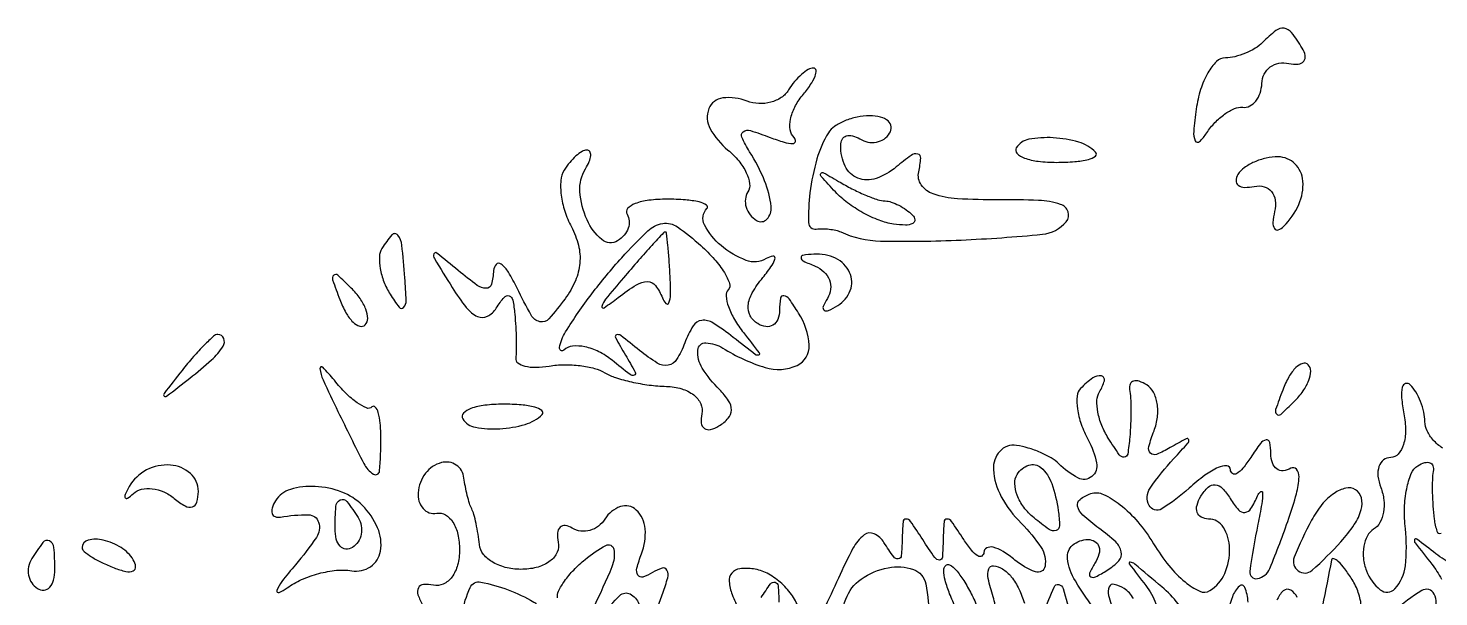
# Model space of a CAD drawing. Extents: x 153 to 7594, y 148 to 3762.
# Drawn here: x 3130.4 to 3199.2, y 2271.2 to 2298.9 of the extents above; entities that cross this region are included whole.
import ezdxf

# ---------------------------------------------------------------- set-up
doc = ezdxf.new("R2010")
doc.units = 0

msp = doc.modelspace()

# ---------------------------------------------------------------- linework, layer by layer
for points in [[(3190.583333, 2298.25, -0.059542), (3190.218145, 2297.962779, -0.039033), (3189.740209, 2297.720313, -0.039003), (3189.229756, 2297.554831, -0.058951), (3188.766316, 2297.5, 0.198752), (3188.331846, 2297.320194, 0.067508), (3187.909203, 2296.765625, 0.05451), (3187.560164, 2295.956995, 0.03965), (3187.346851, 2295, 0.012907), (3187.221315, 2293.905928, 0.126352), (3187.296129, 2293.450858, 0.51721), (3187.502273, 2293.408675, 0.06093), (3187.859005, 2293.83541, -0.045805), (3188.255555, 2294.339952, -0.048447), (3188.730538, 2294.753454, -0.053656), (3189.20927, 2295.022676, -0.125895), (3189.611803, 2295.08541, 0.142065), (3189.953837, 2295.149905, 0.107006), (3190.252445, 2295.392277, 0.090146), (3190.461506, 2295.778654, 0.070068), (3190.545455, 2296.25, -0.107023), (3190.661532, 2296.705391, -0.118867), (3190.953226, 2297.052097, -0.115477), (3191.378385, 2297.234261, -0.096928), (3191.869784, 2297.225223, 0.071374), (3192.313658, 2297.194487, 0.199264), (3192.586944, 2297.332191, 0.229011), (3192.659638, 2297.604995, 0.091185), (3192.515313, 2297.975223, 0.025729), (3191.996145, 2298.725973, 0.195706), (3191.632172, 2298.938159, 0.205797), (3191.234507, 2298.830389, 0.028714)], [(3167.457866, 2295.931826, -0.107533), (3167.102326, 2295.563559, -0.081854), (3166.590118, 2295.3315, -0.077466), (3166.002791, 2295.268163, -0.079972), (3165.430874, 2295.388152, 0.119682), (3164.250573, 2295.540273, 0.2792), (3163.570755, 2295.018531, 0.22311), (3163.636679, 2294.041286, 0.09319), (3164.5, 2293, -0.047102), (3165.0282, 2292.470255, -0.061499), (3165.39539, 2291.893536, -0.075522), (3165.556776, 2291.359282, -0.175823), (3165.472678, 2290.955791, 0.112807), (3165.351194, 2290.599855, 0.100212), (3165.388563, 2290.209793, 0.094195), (3165.579677, 2289.845466, 0.086787), (3165.895903, 2289.564335, 0.356458), (3166.40356, 2289.631355, 0.217096), (3166.60939, 2290.237912, 0.073781), (3166.289836, 2291.501484, 0.040728), (3165.557835, 2292.919939, -0.029584), (3165.176048, 2293.621009, -0.365141), (3165.248756, 2293.893577, -0.231521), (3165.598869, 2293.948245, -0.016571), (3166.555474, 2293.617086, 0.01799), (3167.238895, 2293.382668, 0.071187), (3167.676931, 2293.315425, 0.383725), (3167.793326, 2293.418049, 0.229083), (3167.728195, 2293.605138, -0.161237), (3167.540806, 2293.978023, -0.085147), (3167.553332, 2294.501386, -0.069936), (3167.757886, 2295.091916, -0.054961), (3168.131121, 2295.657991, 0.023547), (3168.519517, 2296.173553, 0.052393), (3168.752213, 2296.605785, 0.109863), (3168.800509, 2296.886594, 0.400071), (3168.681462, 2297, 0.13669), (3168.419507, 2296.927023, 0.043601), (3168.089617, 2296.686224, 0.039781), (3167.752058, 2296.340599, 0.035139)], [(3169.399318, 2293.837093, 0.069171), (3168.840831, 2292.571055, 0.038227), (3168.502857, 2290.911577, 0.037519), (3168.430979, 2289.460554, 0.448554), (3168.811356, 2289.138873, -0.036243), (3169.111635, 2289.159584, -0.0267), (3169.444586, 2289.140592, -0.027206), (3169.75908, 2289.0883, -0.052916), (3170, 2289.00715, 0.10297), (3171.943259, 2288.56154, 0.016355), (3175.872715, 2288.610706, 0.012396), (3179.838863, 2288.888829, 0.19836), (3181.00423, 2289.505096, 0.262627), (3181.091608, 2289.987827, 0.234502), (3180.724404, 2290.347856, 0.067604), (3179.652112, 2290.542813, 0.013702), (3177.714174, 2290.576619, -0.016456), (3175.693231, 2290.623006, -0.069877), (3174.509859, 2290.857205, -0.158746), (3173.933429, 2291.295205, -0.208271), (3173.806424, 2291.936596, 0.033465), (3173.906452, 2292.606229, 0.374877), (3173.758746, 2292.806299, 0.214649), (3173.43695, 2292.73927, 0.016122), (3172.714415, 2292.177949, -0.089438), (3171.723594, 2291.618086, -0.177916), (3170.834535, 2291.632511, -0.195434), (3170.222533, 2292.20767, -0.108022), (3170, 2293.225684, -0.124919), (3170.074427, 2293.518938, -0.188554), (3170.273452, 2293.686903, -0.14887), (3170.574764, 2293.696749, -0.072795), (3170.930902, 2293.542705, 0.090093), (3171.326205, 2293.387618, 0.095385), (3171.742602, 2293.385962, 0.099739), (3172.11522, 2293.536973, 0.108766), (3172.386913, 2293.817021, 0.165088), (3172.461045, 2294.13892, 0.190522), (3172.317147, 2294.417083, 0.122855), (3171.948943, 2294.60522, 0.057035), (3171.412023, 2294.666667, 0.050131), (3170.800217, 2294.605172, 0.047686), (3170.202041, 2294.422979, 0.05134), (3169.70407, 2294.155098, 0.105663)], [(3178.568561, 2293.110933, 0.346982), (3178.599538, 2292.841317, 0.110677), (3178.963858, 2292.608837, 0.058735), (3179.64025, 2292.45033, 0.028221), (3180.531256, 2292.4, 0.019449), (3181.419795, 2292.434575, 0.044166), (3182.082138, 2292.545586, 0.095179), (3182.423485, 2292.708007, 0.459314), (3182.437722, 2292.895611, 0.125986), (3181.612968, 2293.384123, 0.057188), (3180.367737, 2293.597677, 0.058198), (3179.178223, 2293.525418, 0.213217)], [(3156.512773, 2292.020667, 0.119603), (3156.348608, 2291.517713, 0.050885), (3156.365909, 2290.804704, 0.046409), (3156.542128, 2290.011805, 0.045019), (3156.862751, 2289.256453, -0.062358), (3157.207819, 2288.358387, -0.082493), (3157.275694, 2287.486297, -0.08038), (3157.057448, 2286.622041, -0.055959), (3156.556861, 2285.746875, -0.023423), (3155.77123, 2284.771788, -0.271904), (3155.323295, 2284.625938, -0.214347), (3154.904649, 2284.936662, -0.015121), (3154.215546, 2286.261089, 0.023669), (3153.793486, 2287.039489, 0.095293), (3153.432784, 2287.439164, 0.375089), (3153.197823, 2287.42243, 0.185258), (3153.06768, 2287.127555, -0.051719), (3152.96362, 2286.45103, -0.341081), (3152.709829, 2286.255111, -0.160088), (3152.273159, 2286.398599, -0.013925), (3151.339345, 2287.127555, 0.004129), (3150.294971, 2287.976259, 0.519873), (3150.156915, 2287.935858, 0.22231), (3150.182399, 2287.705619, 0.002305), (3151.05498, 2286.289889, 0.027371), (3151.738132, 2285.31596, 0.117586), (3152.289378, 2284.878981, 0.233661), (3152.765155, 2284.889879, 0.131419), (3153.200323, 2285.289889, -0.03052), (3153.57981, 2285.813492, -0.30751), (3153.825365, 2285.88569, -0.273115), (3154.006033, 2285.682529, -0.026186), (3154.103108, 2285, -0.008558), (3154.147882, 2284.377535, -0.008305), (3154.171881, 2283.747642, -0.008243), (3154.174647, 2283.193193, -0.030203), (3154.149433, 2282.843035, 0.279323), (3154.249572, 2282.614195, 0.096549), (3154.592653, 2282.460554, 0.062266), (3155.128357, 2282.404546, 0.034969), (3155.781012, 2282.463517, -0.038), (3156.512555, 2282.525155, -0.032023), (3157.288797, 2282.481695, -0.033239), (3157.994682, 2282.348568, -0.072967), (3158.5, 2282.135794, 0.058994), (3159.021842, 2281.898762, 0.022522), (3159.79375, 2281.690544, 0.021931), (3160.660928, 2281.537593, 0.025094), (3161.5, 2281.469858, -0.063718), (3162.244449, 2281.351523, -0.094113), (3162.831784, 2281.051272, -0.121124), (3163.171747, 2280.6217, -0.16139), (3163.225223, 2280.130216, 0.077036), (3163.199377, 2279.684107, 0.218279), (3163.352118, 2279.420838, 0.218547), (3163.651086, 2279.364908, 0.0772), (3164.062356, 2279.538538, 0.073223), (3164.514157, 2279.918899, 0.179617), (3164.668567, 2280.317706, 0.152265), (3164.535121, 2280.767773, 0.048775), (3164.087132, 2281.312868, -0.055576), (3163.250836, 2282.359055, -0.162305), (3163.032668, 2283.244739, -0.403705), (3163.427123, 2283.592887, -0.129243), (3164.25, 2283.337137, 0.064884), (3166.320209, 2282.390678, 0.185161), (3167.873993, 2282.494863, 0.310347), (3168.459778, 2283.481418, 0.125155), (3167.94933, 2285.047746, 0.014989), (3167.483831, 2285.736963, 0.201311), (3167.229261, 2285.89286, 0.41387), (3167.063301, 2285.771184, 0.035427), (3167.015313, 2285.190983, -0.08802), (3166.929911, 2284.74033, -0.164458), (3166.696484, 2284.456853, -0.176356), (3166.352258, 2284.384633, -0.103178), (3165.951442, 2284.530011, -0.130002), (3165.582437, 2284.919289, -0.153879), (3165.484704, 2285.41476, -0.103416), (3165.686993, 2286.031983, -0.039539), (3166.201442, 2286.780986, 0.016912), (3166.652929, 2287.37853, 0.110306), (3166.796366, 2287.72402, 0.527241), (3166.689344, 2287.828668, 0.086088), (3166.363307, 2287.702969, -0.230093), (3165.389265, 2287.617605, -0.084306), (3164.166629, 2288.339085, -0.097159), (3163.354594, 2289.352005, -0.327912), (3163.475343, 2290.142009, 0.48423), (3163.454985, 2290.315954, 0.080428), (3163.093188, 2290.465465, 0.039899), (3162.422199, 2290.567979, 0.017965), (3161.531256, 2290.6, 0.029042), (3160.641127, 2290.548255, 0.060679), (3159.967483, 2290.385298, 0.115206), (3159.608678, 2290.146119, 0.338902), (3159.580902, 2289.869098, -0.123922), (3159.683016, 2289.546981, -0.100779), (3159.632169, 2289.187414, -0.090677), (3159.435216, 2288.84519, -0.078698), (3159.121097, 2288.574842, -0.325853), (3158.344471, 2288.634316, -0.111823), (3157.628955, 2289.592048, -0.086625), (3157.282132, 2290.972754, -0.15801), (3157.555773, 2292.090242, 0.038485), (3157.736062, 2292.439402, 0.083035), (3157.805995, 2292.732759, 0.157874), (3157.758721, 2292.921969, 0.258753), (3157.618034, 2293, 0.139475), (3157.384427, 2292.933543, 0.04271), (3157.087113, 2292.712321, 0.03903), (3156.781264, 2292.395457, 0.034042)], [(3189.381682, 2291.808557, 0.129206), (3189.289086, 2291.505561, 0.249164), (3189.39615, 2291.283232, 0.156372), (3189.704254, 2291.179967, 0.05449), (3190.17567, 2291.225223, -0.115544), (3190.655977, 2291.212979, -0.160133), (3191.015312, 2290.981069, -0.141689), (3191.194864, 2290.554722, -0.084138), (3191.166667, 2290, 0.035156), (3191.087363, 2289.469486, 0.159239), (3191.160065, 2289.16944, 0.357979), (3191.344119, 2289.106455, 0.107305), (3191.612278, 2289.278944, 0.091008), (3192.348467, 2290.346117, 0.126078), (3192.546033, 2291.486572, 0.177578), (3192.159859, 2292.326849, 0.199722), (3191.343066, 2292.666667, 0.054077), (3190.756333, 2292.603023, 0.049118), (3190.176604, 2292.414597, 0.052304), (3189.688857, 2292.137319, 0.09927)], [(3172.166667, 2290.515313, -0.076475), (3172.470527, 2290.461394, -0.036745), (3172.835771, 2290.306227, -0.035336), (3173.200857, 2290.084481, -0.042257), (3173.508298, 2289.825035, -0.177812), (3173.615709, 2289.59295, -0.311847), (3173.514477, 2289.417398, -0.11493), (3173.15476, 2289.339114, -0.032802), (3172.581509, 2289.385158, -0.056885), (3171.877984, 2289.57184, -0.033059), (3171.086056, 2289.943809, -0.032657), (3170.331789, 2290.427804, -0.046815), (3169.739877, 2290.956827, -0.004006), (3169.053163, 2291.709103, -0.32337), (3169.037212, 2291.858527, -0.412318), (3169.163208, 2291.893325, -0.004638), (3170, 2291.412017, 0.016823), (3170.623181, 2291.073507, 0.017892), (3171.255208, 2290.785036, 0.017779), (3171.814459, 2290.576544, 0.07472)], [(3164.514807, 2286.181473, 0.227644), (3164.409061, 2285.880371, 0.05809), (3164.528118, 2285.362493, 0.047414), (3164.819645, 2284.738036, 0.032691), (3165.258676, 2284.092009, -0.002308), (3166.022844, 2283.102572, -0.480372), (3165.99713, 2282.998675, -0.27956), (3165.850561, 2283.015259, -0.00175), (3164.761833, 2283.862624, 0.02375), (3163.777084, 2284.56176, 0.173145), (3163.221548, 2284.690078, 0.231754), (3162.803319, 2284.421203, 0.04442), (3162.39505, 2283.587101, -0.044979), (3161.998762, 2282.77976, -0.21877), (3161.586871, 2282.50168, -0.182468), (3161.054687, 2282.608385, -0.030465), (3160.191259, 2283.224477, 0.004496), (3159.27993, 2283.948969, 0.24914), (3159.071816, 2283.985625, 0.470898), (3159.017094, 2283.84726, 0.007229), (3159.5, 2283, -0.007171), (3159.978776, 2282.160216, -0.451346), (3159.927584, 2282.017376, -0.265936), (3159.726507, 2282.045942, -0.004846), (3158.849949, 2282.741324, 0.052584), (3158.202485, 2283.161157, 0.065281), (3157.526204, 2283.400245, 0.07842), (3156.925032, 2283.43209, 0.15945), (3156.497665, 2283.241324, -0.716711), (3156.282036, 2283.36127, -0.095078), (3156.580747, 2284.131113, -0.022439), (3157.85626, 2285.97729, -0.020872), (3159.321677, 2287.748506, -0.01832), (3160.589883, 2289.057504, -0.154447), (3161.317445, 2289.416268, -0.192771), (3162.036392, 2289.248516, -0.031377), (3163.179041, 2288.33797, -0.026909), (3163.845535, 2287.666162, -0.043289), (3164.327626, 2287.020144, -0.054364), (3164.583805, 2286.484286, -0.288293)], [(3147.625, 2288.202254, 0.128639), (3147.499519, 2287.79328, 0.054383), (3147.538159, 2287.21595, 0.048904), (3147.717855, 2286.574698, 0.045688), (3148.021716, 2285.964862, 0.026786), (3148.461214, 2285.332182, 0.466464), (3148.681573, 2285.323985, 0.194081), (3148.802304, 2285.653032, 0.010863), (3148.742929, 2286.762608, 0.00828), (3148.595767, 2288.362138, 0.138873), (3148.398282, 2288.850493, 0.470282), (3148.112545, 2288.859452, 0.042372)], [(3159.404988, 2286.767233, 0.004734), (3158.529977, 2285.721777, 0.107923), (3158.352934, 2285.375301, 0.693604), (3158.454955, 2285.303183, 0.014849), (3159.152754, 2285.808971, -0.023969), (3160.041461, 2286.428738, -0.143233), (3160.579008, 2286.581281, -0.232162), (3160.970134, 2286.385418, -0.071152), (3161.300834, 2285.791738, 0.098778), (3161.476606, 2285.513288, 0.546324), (3161.618086, 2285.540385, 0.092391), (3161.699785, 2285.94915, 0.015565), (3161.685276, 2286.75, 0.005494), (3161.633252, 2287.612713, 0.009102), (3161.568128, 2288.339063, 0.003294), (3161.497981, 2288.950566, 0.379258), (3161.442183, 2289, 0.209402), (3161.35654, 2288.962487, 0.001373), (3160.789221, 2288.344125, 0.005115), (3160.144788, 2287.62315, 0.003206)], [(3168.756231, 2287.335642, -0.09373), (3169.185107, 2287.06066, -0.11358), (3169.449351, 2286.663905, -0.119157), (3169.506396, 2286.206832, -0.110583), (3169.351722, 2285.760081, 0.038844), (3169.14577, 2285.360517, 0.357602), (3169.197388, 2285.186645, 0.264648), (3169.410413, 2285.170014, 0.028521), (3169.861803, 2285.41459, 0.164497), (3170.469663, 2286.149367, 0.20325), (3170.437992, 2287.02967, 0.174183), (3169.754768, 2287.717682, 0.12824), (3168.690983, 2287.921053, 0.020929), (3168.159138, 2287.863366, 0.402866), (3168.066763, 2287.743095, 0.260933), (3168.178106, 2287.587621, 0.013901)], [(3145.564293, 2285.706872, 0.036269), (3145.866277, 2285.059266, 0.070189), (3146.210949, 2284.604915, 0.120343), (3146.538684, 2284.40751, 0.278911), (3146.806872, 2284.473539, 0.20742), (3146.927901, 2284.779789, 0.082976), (3146.837219, 2285.231185, 0.063152), (3146.558688, 2285.753423, 0.043285), (3146.124088, 2286.266667, 0.011214), (3145.463552, 2286.893514, 0.400052), (3145.270328, 2286.888819, 0.286372), (3145.21821, 2286.663782, 0.008399)], [(3137.872445, 2282.25, 0.001576), (3136.99236, 2281.120493, 0.377591), (3137, 2281, 0.377591), (3137.120493, 2280.99236, 0.001576), (3138.25, 2281.872445, 0.017685), (3139.306759, 2282.76332, 0.065617), (3139.869516, 2283.426111, 0.241985), (3139.90695, 2283.806605, 0.307699), (3139.622445, 2284, 0.184603), (3139.410139, 2283.91885, 0.013803), (3138.952641, 2283.485938, 0.017649), (3138.425681, 2282.920402, 0.012436)], [(3145.477271, 2280.25, 0.004492), (3146.73693, 2277.707671, 0.137624), (3147.211049, 2277.191058, 0.562465), (3147.51018, 2277.343003, 0.019022), (3147.571429, 2278.952381, 0.021103), (3147.541026, 2279.672405, 0.049098), (3147.443108, 2280.202929, 0.112329), (3147.299448, 2280.463198, 0.431105), (3147.134591, 2280.467924, -0.304035), (3146.87239, 2280.416113, -0.055184), (3146.415622, 2280.668905, -0.043132), (3145.867596, 2281.132326, -0.026129), (3145.300468, 2281.765544, 0.025211), (3144.733531, 2282.40089, 0.71344), (3144.59736, 2282.335522, 0.079005), (3144.751612, 2281.786335, 0.004884)], [(3191.564293, 2281.293128, 0.008399), (3191.21821, 2280.336218, 0.286372), (3191.270328, 2280.111181, 0.400052), (3191.463552, 2280.106486, 0.011214), (3192.124088, 2280.733333, 0.043285), (3192.558688, 2281.246577, 0.063152), (3192.837219, 2281.768815, 0.082976), (3192.927901, 2282.220211, 0.20742), (3192.806872, 2282.526461, 0.278911), (3192.538684, 2282.59249, 0.120343), (3192.210949, 2282.395085, 0.070189), (3191.866277, 2281.940734, 0.036269)], [(3151.568561, 2279.889067, 0.213217), (3152.178223, 2279.474582, 0.058198), (3153.367737, 2279.402323, 0.057188), (3154.612968, 2279.615877, 0.125986), (3155.437722, 2280.104389, 0.459314), (3155.423485, 2280.291993, 0.095179), (3155.082138, 2280.454414, 0.044166), (3154.419795, 2280.565425, 0.019449), (3153.531256, 2280.6, 0.028221), (3152.64025, 2280.54967, 0.058735), (3151.963858, 2280.391163, 0.110677), (3151.599538, 2280.158683, 0.346982)], [(3135.295686, 2276.583333, 0.01914), (3135.09345, 2276.193908, 0.248472), (3135.100779, 2276.035993, 0.439215), (3135.212616, 2276.012197, 0.029514), (3135.497665, 2276.241324, -0.12874), (3135.899275, 2276.450407, -0.085414), (3136.420858, 2276.478346, -0.075773), (3136.980785, 2276.324493, -0.068434), (3137.491324, 2276.0072, 0.041966), (3138.022719, 2275.636714, 0.204826), (3138.378735, 2275.593462, 0.263229), (3138.597744, 2275.818038, 0.064607), (3138.666667, 2276.34921, 0.213414), (3138.275632, 2277.223624, 0.166621), (3137.306586, 2277.632815, 0.137168), (3136.138511, 2277.392026, 0.145414)], [(3180.615318, 2275.415248, -0.032229), (3180.675915, 2274.671466, -0.335379), (3180.506105, 2274.438726, -0.231359), (3180.164781, 2274.494308, -0.019148), (3179.430717, 2275.057499, -0.057839), (3178.935862, 2275.575529, -0.069725), (3178.608881, 2276.163196, -0.082515), (3178.4922, 2276.727586, -0.14929), (3178.611146, 2277.179838, -0.174572), (3179.174461, 2277.62756, -0.268114), (3179.769411, 2277.508192, -0.12951), (3180.295141, 2276.725197, -0.04703)], [(3142.429641, 2275.886157, 0.057878), (3142.266238, 2275.53721, 0.157106), (3142.263363, 2275.267376, 0.237671), (3142.409914, 2275.115542, 0.127793), (3142.67567, 2275.093644, -0.044823), (3144.036362, 2275.206036, -0.325803), (3144.532969, 2274.838533, -0.228914), (3144.424912, 2274.105124, -0.027505), (3143.404988, 2272.767233, 0.011056), (3142.743049, 2271.955726, 0.079554), (3142.500215, 2271.514742, 0.645642), (3142.60078, 2271.417468, 0.064283), (3143, 2271.638808, -0.054604), (3143.695092, 2272.04191, -0.039165), (3144.542974, 2272.340062, -0.039729), (3145.406509, 2272.497584, -0.065672), (3146.146296, 2272.475279, 0.18975), (3147.062212, 2272.674088, 0.208019), (3147.551881, 2273.434987, 0.143413), (3147.411172, 2274.570841, 0.094596), (3146.666667, 2275.666667, 0.106077), (3145.664399, 2276.31481, 0.077886), (3144.365384, 2276.587905, 0.085236), (3143.160047, 2276.44464, 0.184258)], [(3192.969153, 2274.942362, 0.026713), (3192.125317, 2273.140526, 0.343878), (3192.316313, 2272.470896, 0.352938), (3193.00138, 2272.503841, 0.027156), (3194.404607, 2273.894592, 0.03588), (3195.056633, 2274.728098, 0.079838), (3195.393597, 2275.457496, 0.128668), (3195.403642, 2276.031474, 0.197196), (3195.115316, 2276.428731, 0.198355), (3194.641421, 2276.506155, 0.094289), (3194.066206, 2276.250865, 0.070668), (3193.476791, 2275.705254, 0.047905)], [(3146.457295, 2275.069098, -0.090093), (3146.612382, 2274.673795, -0.095385), (3146.614038, 2274.257398, -0.099739), (3146.463027, 2273.88478, -0.108766), (3146.182979, 2273.613087, -0.158515), (3145.860929, 2273.534562, -0.191218), (3145.582917, 2273.669932, -0.126631), (3145.394948, 2274.024148, -0.059057), (3145.333333, 2274.543989, -0.019984), (3145.376303, 2275.618676, -0.269722), (3145.59208, 2275.929499, -0.350126), (3145.913397, 2275.852054, -0.02679)], [(3130.542705, 2273.069098, 0.090093), (3130.387618, 2272.673795, 0.095385), (3130.385962, 2272.257398, 0.099739), (3130.536973, 2271.88478, 0.108766), (3130.817021, 2271.613087, 0.158515), (3131.139071, 2271.534562, 0.191218), (3131.417083, 2271.669932, 0.126631), (3131.605052, 2272.024148, 0.059057), (3131.666667, 2272.543989, 0.019984), (3131.623697, 2273.618676, 0.269722), (3131.40792, 2273.929499, 0.350126), (3131.086603, 2273.852054, 0.02679)], [(3133, 2273.606989, 0.2252), (3133.088769, 2273.419896, 0.029412), (3133.455882, 2273.154486, 0.029555), (3133.957462, 2272.875192, 0.020646), (3134.551938, 2272.618443, 0.036408), (3135.131719, 2272.443138, 0.155351), (3135.487528, 2272.474315, 0.32948), (3135.606889, 2272.674071, 0.1144), (3135.492921, 2273.011454, 0.115814), (3134.901891, 2273.603931, 0.080554), (3134.026239, 2273.969265, 0.115534), (3133.291154, 2273.972535, 0.349578)], [(3184.882077, 2271.759159, -0.078213), (3185.371988, 2270.868, -0.040289), (3185.707479, 2269.636679, -0.038482), (3185.856209, 2268.271876, -0.044367), (3185.781574, 2266.96513, 0.027193), (3185.671023, 2265.75837, 0.036143), (3185.709868, 2264.657539, 0.039281), (3185.87303, 2263.790688, 0.190416), (3186.166731, 2263.396955, 0.21548), (3186.488428, 2263.35519, 0.167195), (3186.777702, 2263.564643, 0.096648), (3186.987412, 2264.03414, 0.046311), (3187.076511, 2264.690983, -0.011197), (3187.129273, 2265.505807, -0.00687), (3187.226104, 2266.463239, -0.006886), (3187.348068, 2267.408598, -0.01219), (3187.478322, 2268.183873, 0.114527), (3187.44941, 2268.96019, 0.053005), (3187.081033, 2269.906595, 0.048588), (3186.461468, 2270.864314, 0.04867), (3185.669044, 2271.683873, 0.001475), (3184.344773, 2272.803862, 0.152079), (3184.126201, 2272.895558, 0.65248), (3184.078636, 2272.810511, 0.003115)], [(3174.15, 2271.833333, -0.034156), (3174.338985, 2270.119207, -0.164494), (3174.067343, 2269.19046, -0.184042), (3173.310028, 2268.676598, -0.044728), (3171.787669, 2268.457772, -0.020073), (3170.768528, 2268.444292, -0.039416), (3169.962601, 2268.529802, -0.060792), (3169.458507, 2268.689019, -0.429371), (3169.383477, 2268.906441, 0.020091), (3169.537708, 2269.235188, 0.004869), (3169.765263, 2269.790746, 0.004986), (3170.013902, 2270.433624, 0.00494), (3170.250467, 2271.083333, -0.156921), (3171.001065, 2272.069444, -0.105102), (3172.317339, 2272.625097, -0.131087), (3173.545717, 2272.538135, -0.271742)], [(3176.969374, 2269.5, -0.190341), (3176.877628, 2269.267727, -0.335455), (3176.684621, 2269.234375, -0.102785), (3176.374359, 2269.485814, -0.027796), (3176, 2270, -0.026766), (3175.628962, 2270.647707, -0.024204), (3175.315379, 2271.353125, -0.024967), (3175.096832, 2272.012663, -0.067616), (3175.030626, 2272.5, -0.190341), (3175.122372, 2272.732273, -0.335455), (3175.315379, 2272.765625, -0.102785), (3175.625641, 2272.514186, -0.027796), (3176, 2272, -0.026766), (3176.371038, 2271.352293, -0.024204), (3176.684621, 2270.646875, -0.024967), (3176.903168, 2269.987337, -0.067616)], [(3155.25, 2270.404671, -0.114722), (3155.060961, 2270.057037, -0.072596), (3154.70625, 2269.758661, -0.066738), (3154.246535, 2269.552739, -0.067241), (3153.75, 2269.475877, 0.139532), (3153.284241, 2269.33355, 0.107341), (3152.907459, 2268.955025, 0.091159), (3152.678503, 2268.393905, 0.071462), (3152.637095, 2267.736639, -0.047383), (3152.627835, 2267.116542, -0.112926), (3152.477436, 2266.683854, -0.205196), (3152.219129, 2266.504624, -0.191126), (3151.901059, 2266.561149, -0.226903), (3151.505336, 2267.177214, -0.032399), (3151.412899, 2268.717359, -0.036485), (3151.54264, 2270.382344, -0.07024), (3151.92569, 2271.661516, -0.346776), (3152.446216, 2271.927232, -0.041489), (3153.775651, 2271.547054, -0.041346), (3155.02693, 2270.951679, -0.340753)]]:
    msp.add_lwpolyline(points, format="xyb", close=True)
for points in [[(3182.502454, 2270.44113, -0.028221), (3181.446976, 2271.976446, -0.105862), (3181.064721, 2273.074856, -0.251096), (3181.315007, 2273.723887, -0.179574), (3182.059017, 2274, -0.132745), (3182.403738, 2273.906838, -0.19028), (3182.59735, 2273.660863, -0.143226), (3182.599686, 2273.287383, -0.068937), (3182.404508, 2272.845492, 0.029514), (3182.144635, 2272.363587, 0.386735), (3182.20018, 2272.185591, 0.256747), (3182.432445, 2272.17917, 0.019646), (3182.996982, 2272.498135, 0.066126), (3183.56364, 2272.961675, 0.240686), (3183.688558, 2273.394925, 0.160341), (3183.417999, 2273.879021, 0.027957), (3182.598488, 2274.551642, -0.024305), (3181.815304, 2275.184937, -0.153273), (3181.555406, 2275.62044, -0.295826), (3181.675788, 2275.959266, -0.082489), (3182.196997, 2276.23698, -0.192233), (3182.821531, 2276.202675, -0.05977), (3183.63583, 2275.698814, -0.049868), (3184.493867, 2274.861532, -0.037324), (3185.265403, 2273.788484, 0.032473), (3186.013355, 2272.726675, 0.050088), (3186.801444, 2271.927953, 0.06477), (3187.512924, 2271.479262, 0.251846), (3188.015403, 2271.509519, 0.153302), (3188.733568, 2272.340023, 0.107933), (3188.972926, 2273.560137, 0.133423), (3188.668335, 2274.593665, 0.260387), (3187.940983, 2275, -0.12523), (3187.593089, 2275.088521, -0.188638), (3187.393982, 2275.325112, -0.148641), (3187.382671, 2275.683337, -0.072632), (3187.565983, 2276.106763, -0.062973), (3187.924437, 2276.550617, -0.214238), (3188.266249, 2276.672902, -0.188515), (3188.616253, 2276.50332, -0.048383), (3189.003949, 2275.99361, 0.040269), (3189.405522, 2275.447523, 0.245537), (3189.721171, 2275.323389, 0.232651), (3190.015639, 2275.509662, 0.036634), (3190.339264, 2276.136847, -0.124337), (3190.490579, 2276.335671, -0.62505), (3190.582792, 2276.291761, -0.044621), (3190.538305, 2275.737336, -0.008671), (3190.351907, 2274.75, 0.017365), (3189.957723, 2272.442678, 0.511531), (3190.326674, 2272.092276, 0.254335), (3190.936347, 2272.589497, 0.013277), (3191.862093, 2275.034245, 0.017797), (3192.232241, 2276.231518, 0.056107), (3192.35942, 2277.060929, 0.182786), (3192.236986, 2277.428506, 0.376764), (3191.959918, 2277.475228, -0.116244), (3191.593408, 2277.352905, -0.182955), (3191.277478, 2277.440761, -0.154261), (3191.062301, 2277.734923, -0.078597), (3190.984687, 2278.190983, 0.044036), (3190.929693, 2278.740679, 0.415341), (3190.752317, 2278.860925, 0.187072), (3190.477402, 2278.688013, 0.016439), (3190, 2278, -0.026003), (3189.624992, 2277.481025, -0.087604), (3189.310881, 2277.206465, -0.299391), (3189.115712, 2277.213933, -0.237795), (3189.015313, 2277.404988, 0.393323), (3188.836818, 2277.590399, 0.119817), (3188.416998, 2277.512455, 0.05452), (3187.769573, 2277.132248, 0.023913), (3187, 2276.5, -0.045422), (3185.659673, 2275.492071, -0.436571), (3185.045304, 2275.661614, -0.276253), (3185.096491, 2276.50266, -0.037098), (3186.25, 2277.946704, 0.004119), (3186.939613, 2278.702054, 0.265686), (3186.975776, 2278.869807, 0.47041), (3186.860893, 2278.916274, 0.005941), (3186.080061, 2278.482659, -0.031966), (3185.411075, 2278.155455, -0.307548), (3185.116641, 2278.216904, -0.263549), (3185.035262, 2278.531753, -0.025996), (3185.286387, 2279.30393, 0.061546), (3185.452622, 2279.973154, 0.06955), (3185.440488, 2280.634661, 0.079769), (3185.259346, 2281.187905, 0.136234), (3184.931549, 2281.542305, 0.054601), (3184.56497, 2281.716894, 0.14855), (3184.28071, 2281.728396, 0.23942), (3184.120533, 2281.586631, 0.137941), (3184.093644, 2281.32433, -0.031064), (3184.139823, 2280.905803, -0.010928), (3184.155493, 2280.301522, -0.010801), (3184.143804, 2279.634737, -0.012448), (3184.103108, 2279, -0.016225), (3184.00171, 2278.168635, -0.357017), (3183.832055, 2278.016454, -0.257677), (3183.593091, 2278.134565, -0.01083), (3183.05067, 2278.952254, -0.045296), (3182.73572, 2279.56691, -0.049042), (3182.546664, 2280.212247, -0.054724), (3182.501528, 2280.79244, -0.131214), (3182.625, 2281.202254, 0.070944), (3182.863408, 2281.747908, 0.441448), (3182.719223, 2281.977293, 0.204385), (3182.303181, 2281.882061, 0.03931), (3181.70185, 2281.368517, 0.178012), (3181.529218, 2280.995124, 0.056832), (3181.549616, 2280.373655, 0.048477), (3181.73411, 2279.630162, 0.03784), (3182.070368, 2278.868517, -0.070347), (3182.484153, 2277.738227, -0.280861), (3182.25043, 2277.071447, -0.301577), (3181.575958, 2277.003615, -0.075097), (3180.637722, 2277.695611, 0.063744), (3180.273909, 2277.976852, 0.030235), (3179.744788, 2278.245837, 0.029367), (3179.149286, 2278.463987, 0.036692), (3178.57476, 2278.591907, 0.249272), (3177.761623, 2278.301652, 0.203016), (3177.450168, 2277.417703, 0.110795), (3177.836941, 2276.08529, 0.070665), (3178.810123, 2274.789877, -0.05008), (3179.775845, 2273.608569, -0.191492), (3179.967427, 2272.695591, -0.468212), (3179.49848, 2272.424941, -0.0853), (3178.5, 2273, 0.033478), (3177.922597, 2273.417283, 0.07963), (3177.436127, 2273.622923, 0.174542), (3177.123946, 2273.590151, 0.282972), (3176.984687, 2273.372445, -0.2562), (3176.883411, 2273.195217, -0.286859), (3176.689119, 2273.196906, -0.082482), (3176.37492, 2273.47922, -0.025123), (3176, 2274, 0.007698), (3175.409778, 2274.883174, 0.246379), (3175.187084, 2275, 0.392993), (3175.040363, 2274.863616, 0.013145), (3175, 2274, -0.013145), (3174.959637, 2273.136384, -0.392993), (3174.812916, 2273, -0.246379), (3174.590222, 2273.116826, -0.007698), (3174, 2274, 0.007698), (3173.409778, 2274.883174, 0.246379), (3173.187084, 2275, 0.392993), (3173.040363, 2274.863616, 0.013145), (3173, 2274, -0.016626), (3172.958063, 2273.219269, -0.341813), (3172.808122, 2273.056905, -0.286985), (3172.585293, 2273.149155, -0.013627), (3172.113227, 2273.851035, 0.142145), (3171.631178, 2274.276877, 0.283541), (3171.144076, 2274.222384, 0.105033), (3170.599121, 2273.57211, 0.017875), (3169.888444, 2272.110106, -0.012778), (3169.158365, 2270.568424, -0.117569)], [(3199.35809, 2278.461537, -0.064196), (3198.908076, 2278.84887, -0.069768), (3198.603481, 2279.301254, -0.113807), (3198.5, 2279.75, 0.056145), (3198.447345, 2280.217442, 0.038802), (3198.288899, 2280.726205, 0.039121), (3198.056629, 2281.197761, 0.06246), (3197.78136, 2281.551973, 0.279507), (3197.554601, 2281.607536, 0.269317), (3197.394617, 2281.432267, 0.07692), (3197.363214, 2280.910826, 0.024221), (3197.473942, 2280.135307, -0.045938), (3197.554701, 2279.31759, -0.074418), (3197.456057, 2278.627246, -0.10669), (3197.203026, 2278.167436, -0.217106), (3196.835594, 2278, 0.164092), (3196.482715, 2277.880986, 0.151227), (3196.259808, 2277.568782, 0.109365), (3196.211188, 2277.09379, 0.062719), (3196.349337, 2276.532025, -0.063662), (3196.49651, 2275.928681, -0.070706), (3196.479087, 2275.329578, -0.080361), (3196.306262, 2274.82605, -0.132318), (3196, 2274.5, 0.131866), (3195.693584, 2274.174367, 0.080424), (3195.520266, 2273.672109, 0.070839), (3195.502141, 2273.074867, 0.063913), (3195.648459, 2272.473719, 0.131711), (3196.323403, 2271.544743, 0.395265), (3197.036858, 2271.596397, 0.160596), (3197.546853, 2272.71664, 0.054573), (3197.546315, 2274.528624, -0.034622), (3197.505975, 2275.533615, -0.042044), (3197.612364, 2276.469952, -0.047105), (3197.835858, 2277.21531, -0.159268), (3198.15962, 2277.598651, -0.061666), (3198.490746, 2277.750672, -0.166329), (3198.746071, 2277.744948, -0.234457), (3198.889433, 2277.593551, -0.117929), (3198.906356, 2277.32433, 0.035449), (3198.863882, 2276.905771, 0.01246), (3198.860655, 2276.301522, 0.012299), (3198.890127, 2275.634742, 0.014095), (3198.951864, 2275, 0.047386), (3199.085247, 2274.403097, 0.452464), (3199.297251, 2274.311848, 0.166813)], [(3161.084169, 2270.665359, -0.026335), (3161.318607, 2271.387893, 0.024852), (3161.5639, 2272.136316, 0.184726), (3161.527784, 2272.50249, 0.366539), (3161.292888, 2272.603046, 0.063935), (3160.818607, 2272.387893, -0.060586), (3160.346444, 2272.169891, -0.352609), (3160.10816, 2272.261345, -0.198184), (3160.061471, 2272.604998, -0.027543), (3160.286387, 2273.30393, 0.11105), (3160.464081, 2274.518994, 0.185936), (3160.026668, 2275.439373, 0.281354), (3159.252354, 2275.605175, 0.171564), (3158.5, 2275, -0.091405), (3158.183689, 2274.650701, -0.09582), (3157.768543, 2274.44421, -0.099519), (3157.319637, 2274.41178, -0.107235), (3156.906125, 2274.558018, 0.101867), (3156.563462, 2274.68331, 0.238964), (3156.311893, 2274.599489, 0.18527), (3156.188307, 2274.317963, 0.064818), (3156.225223, 2273.869784, -0.161723), (3156.171561, 2273.379552, -0.122206), (3155.831784, 2272.953226, -0.094673), (3155.244468, 2272.65791, -0.063685), (3154.5, 2272.545455, -0.060206), (3153.725923, 2272.621201, -0.074607), (3153.050781, 2272.88054, -0.089261), (3152.574914, 2273.276288, -0.150967), (3152.375, 2273.75, 0.01408), (3152.308778, 2274.265234, 0.013778), (3152.213281, 2274.779687, 0.013797), (3152.104672, 2275.226047, 0.049383), (3152, 2275.5, -0.040399), (3151.895261, 2275.760045, -0.014292), (3151.786719, 2276.146875, -0.014078), (3151.691203, 2276.580473, -0.01608), (3151.625, 2277, 0.101575), (3151.502208, 2277.362256, 0.111559), (3151.249415, 2277.632812, 0.111446), (3150.904633, 2277.768589, 0.101201), (3150.521945, 2277.75, 0.172196), (3149.746677, 2277.229456, 0.137819), (3149.385777, 2276.283682, 0.200535), (3149.627551, 2275.516238, 0.272539), (3150.297581, 2275.281012, -0.187254), (3150.720492, 2275.205935, -0.117268), (3151.082585, 2274.848172, -0.085274), (3151.327215, 2274.249313, -0.054472), (3151.409091, 2273.5, -0.063476), (3151.314147, 2272.755143, -0.09638), (3151.033579, 2272.167936, -0.125594), (3150.616901, 2271.828898, -0.162606), (3150.130216, 2271.774777, 0.07246), (3149.646512, 2271.807221, 0.260888), (3149.398485, 2271.641837, 0.209188), (3149.378344, 2271.305845, 0.050297), (3149.62833, 2270.792358, -0.070104)], [(3156.190729, 2271.154088, -0.166205), (3156.236753, 2271.485636, -0.038582), (3156.532419, 2271.973931, -0.035712), (3156.979291, 2272.512099, -0.028432), (3157.531971, 2273.026533, -0.049654), (3158.548004, 2273.711983, -0.511302), (3158.934301, 2273.524892, -0.143919), (3158.838126, 2272.665148, -0.013186), (3157.944834, 2270.684259, 0.001227)], [(3199.864965, 2272.771358, -0.044574), (3199.036428, 2273.304804, 0.002677), (3198.100387, 2274.024944, 0.497809), (3197.998589, 2273.9964, 0.263423), (3198.020323, 2273.843837, 0.001922), (3198.83609, 2272.793805, -0.044605), (3199.304332, 2272.071557, -0.051984)], [(3195.405733, 2270.714316, 0.055648), (3195.251936, 2271.414422, 0.059226), (3194.94933, 2272.047746, 0.018891), (3194.589805, 2272.571207, 0.043897), (3194.273522, 2272.926525, 0.099658), (3194.05232, 2273.064303, 0.46699), (3193.938802, 2273, -0.005331), (3193.502725, 2270.760171, -0.025464)], [(3167.938907, 2270.674162, 0.073219), (3167.597095, 2271.325073, 0.057218), (3167.055778, 2271.913128, 0.058182), (3166.407093, 2272.353322, 0.083758), (3165.748242, 2272.566445, 0.064557), (3165.083672, 2272.577606, 0.19345), (3164.691275, 2272.366123, 0.199245), (3164.561315, 2271.947412, 0.068613), (3164.708402, 2271.317508, 0.028876), (3165.042869, 2270.576802, 0.250658)], [(3177.607436, 2270.382934, 0.050016), (3177.433543, 2271.209386, -0.023277), (3177.197664, 2272.093279, -0.135994), (3177.224389, 2272.569253, -0.3561), (3177.461755, 2272.718129, -0.107804), (3177.892866, 2272.566212, -0.089255), (3178.32206, 2272.180871, -0.050277), (3178.695426, 2271.586237, -0.048041), (3178.961382, 2270.888562, -0.056723)], [(3166.123851, 2271.166154, -0.0157), (3166.578235, 2271.835526, -0.306337), (3166.80143, 2271.916622, -0.322629), (3166.95058, 2271.739763, -0.016642), (3166.984687, 2270.95, -0.061092)], [(3179.902281, 2270.446448, -0.00784), (3180.408356, 2271.682204, -0.351127), (3180.637351, 2271.804661, -0.283852), (3180.84977, 2271.611698, -0.006106), (3181.238116, 2270.197444, -0.045574)], [(3184.280211, 2271.120988, 0.134851), (3183.830061, 2271.605028, 0.073989), (3183.346396, 2271.81287, 0.374471), (3183.103732, 2271.693108, 0.162746), (3183.072932, 2271.272274, 0.022059), (3183.332515, 2270.414045, -0.002735)], [(3189.877751, 2270.951076, 0.068419), (3189.720667, 2271.662452, 0.536071), (3189.447986, 2271.727066, 0.121178), (3189.108684, 2271.20704, 0.022175), (3188.774969, 2270.09921, 0.022686)], [(3192.275985, 2271.172766, 0.14249), (3191.956326, 2271.526992, 0.333976), (3191.592181, 2271.493732, 0.118872), (3191.279288, 2271.034826, 0.061683)], [(3198.902444, 2270.496302, 0.27544), (3198.954803, 2271.338362, 0.437216), (3198.341592, 2271.508734, 0.045587), (3197.003531, 2270.503196, 0.031232)], [(3158.333472, 2270.288833, -0.029514), (3159.226811, 2271.270987, -0.324817), (3159.723643, 2271.343829, -0.179799), (3160.156788, 2270.862198, -0.010305)]]:
    msp.add_lwpolyline(points, format="xyb")

doc.saveas('drawing.dxf')
